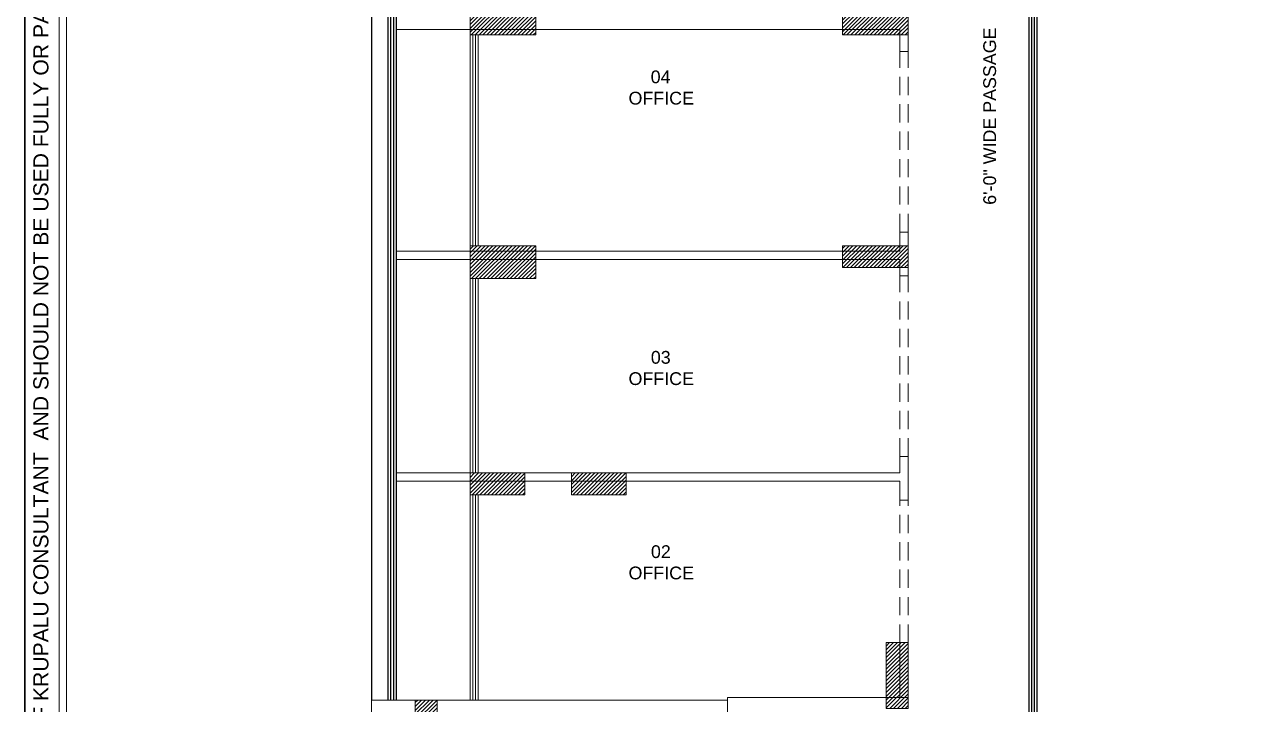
# Model space of a CAD drawing. Header units: inches. Extents: x 1807 to 67852, y 1160 to 20242.
# Drawn here: x 13894 to 14572, y 8659 to 9032 of the extents above; entities that cross this region are included whole.
import ezdxf

# ---------------------------------------------------------------- set-up
doc = ezdxf.new("R2010")
doc.units = ezdxf.units.IN
doc.header["$MEASUREMENT"] = 0
doc.linetypes.add('DASHED', pattern=[0.75, 0.5, -0.25])
for name, color, linetype, lineweight in [('02WINDOW & DOTTED', 8, 'Continuous', 20), ('4 upvc pip', 5, 'Continuous', 30), ('A-HATCH', 252, 'Continuous', 13), ('BLOCK', 7, 'Continuous', 0), ('column_01', 7, 'Continuous', 18), ('HATCH', 8, 'Continuous', 0), ('RAILING', 8, 'Continuous', 25), ('SHOP TEXT', 7, 'Continuous', 15), ('wall', 7, 'Continuous', 20)]:
    doc.layers.add(name, color=color, linetype=linetype, lineweight=lineweight)
doc.styles.add('Krupalu', font='arial.ttf', dxfattribs={"height": 8})
doc.styles.add('Krupalu 1', font='arial.ttf')
pattern_1 = [(45, (0, -2407.892066694796), (-1.060660171779821, 1.060660171779821), [])]

# ---------------------------------------------------------------- blocks, each defined once
blk = doc.blocks.new('rtytrut')
at = {"layer": 'HATCH'}
h = blk.add_hatch(dxfattribs=at)
h.set_pattern_fill('ANSI31', color=256, scale=12, style=0)
h.set_pattern_definition(pattern_1)
h.paths.add_polyline_path([(134987.6783400223, -630534.3932151609), (135023.6783400694, -630534.3932156317), (135023.6783399702, -630552.3932156387), (134987.6783399064, -630552.3932151624)])
h = blk.add_hatch(dxfattribs=at)
h.set_pattern_fill('ANSI31', color=256, scale=12, style=0)
h.set_pattern_definition(pattern_1)
h.paths.add_polyline_path([(135227.678340212, -630540.3932148621), (135191.678340165, -630540.3932153329), (135191.6783402641, -630552.3932153399), (135227.6783403279, -630552.3932148636)])
h = blk.add_hatch(dxfattribs=at)
h.set_pattern_fill('ANSI31', color=256, scale=12, style=0)
h.set_pattern_definition(pattern_1)
h.paths.add_polyline_path([(134987.6783396145, -630685.8932153919), (135023.6783396615, -630685.8932149211), (135023.6783395623, -630667.8932149141), (134987.6783394985, -630667.8932153904)])
h = blk.add_hatch(dxfattribs=at)
h.set_pattern_fill('ANSI31', color=256, scale=12, style=0)
h.set_pattern_definition(pattern_1)
h.paths.add_polyline_path([(135227.6783392399, -630679.8932147734), (135191.6783391929, -630679.8932143026), (135191.6783392921, -630667.8932142956), (135227.6783393559, -630667.8932147719)])
h = blk.add_hatch(dxfattribs=at)
h.set_pattern_fill('ANSI31', color=256, scale=12, style=0)
h.set_pattern_definition(pattern_1)
h.paths.add_polyline_path([(134987.6783396541, -630804.3932148081), (135017.6783397011, -630804.3932143373), (135017.6783396019, -630792.3932143303), (134987.6783395381, -630792.3932148066)])
h = blk.add_hatch(dxfattribs=at)
h.set_pattern_fill('ANSI31', color=256, scale=12, style=0)
h.set_pattern_definition(pattern_1)
h.paths.add_polyline_path([(135073.1783393292, -630804.3932147392), (135043.1783392822, -630804.3932142684), (135043.1783393814, -630792.3932142614), (135073.1783394452, -630792.3932147376)])
h = blk.add_hatch(dxfattribs=at)
h.set_pattern_fill('ANSI31', color=256, scale=12, style=0)
h.set_pattern_definition(pattern_1)
h.paths.add_polyline_path([(135215.6783395884, -630921.393215023), (135215.6783400592, -630885.393214976), (135227.6783400662, -630885.3932150751), (135227.67833959, -630921.3932151389)])
h = blk.add_hatch(dxfattribs=at)
h.set_pattern_fill('ANSI31', color=256, scale=12, style=0)
h.set_pattern_definition(pattern_1)
h.paths.add_polyline_path([(134969.6783374655, -630916.8932149205), (134969.6783369947, -630946.8932149676), (134957.6783369877, -630946.8932148684), (134957.6783374639, -630916.8932148046)])
at = {"layer": 'column_01'}
for points in [[(134987.6783400223, -630534.3932151609), (135023.6783400694, -630534.3932156317), (135023.6783399702, -630552.3932156387), (134987.6783399064, -630552.3932151624)], [(135227.678340212, -630540.3932148621), (135191.678340165, -630540.3932153329), (135191.6783402641, -630552.3932153399), (135227.6783403279, -630552.3932148636)], [(134987.6783396145, -630685.8932153919), (135023.6783396615, -630685.8932149211), (135023.6783395623, -630667.8932149141), (134987.6783394985, -630667.8932153904)], [(135227.6783392399, -630679.8932147734), (135191.6783391929, -630679.8932143026), (135191.6783392921, -630667.8932142956), (135227.6783393559, -630667.8932147719)], [(134987.6783396541, -630804.3932148081), (135017.6783397011, -630804.3932143373), (135017.6783396019, -630792.3932143303), (134987.6783395381, -630792.3932148066)], [(135073.1783393292, -630804.3932147392), (135043.1783392822, -630804.3932142684), (135043.1783393814, -630792.3932142614), (135073.1783394452, -630792.3932147376)], [(135215.6783395884, -630921.393215023), (135215.6783400592, -630885.393214976), (135227.6783400662, -630885.3932150751), (135227.67833959, -630921.3932151389)], [(134969.6783374655, -630916.8932149205), (134969.6783369947, -630946.8932149676), (134957.6783369877, -630946.8932148684), (134957.6783374639, -630916.8932148046)]]:
    blk.add_lwpolyline(points, close=True, dxfattribs=at)

msp = doc.modelspace()

# ---------------------------------------------------------------- linework, layer by layer
at = {"layer": '02WINDOW & DOTTED', "ltscale": 20}
for p, q in [((14138.06151556992, 9026.174889993068), (14138.06151556992, 8910.674889923917)), ((14138.06151556992, 9026.174889993068), (14138.06151556992, 8910.674889923917)), ((14138.06151556992, 9026.174889993068), (14138.06151556992, 8910.674889923917)), ((14138.06151556992, 9026.174889993068), (14138.06151556992, 8910.674889923917)), ((14139.56151556992, 9026.174889973277), (14139.56151556992, 8910.674889943708)), ((14139.56151556992, 9026.174889973277), (14139.56151556992, 8910.674889943708)), ((14139.56151556992, 9026.174889973277), (14139.56151556992, 8910.674889943708)), ((14139.56151556992, 9026.174889973277), (14139.56151556992, 8910.674889943708)), ((14141.06151556992, 9026.17488995337), (14141.06151556992, 8910.674889963615)), ((14141.06151556992, 9026.17488995337), (14141.06151556992, 8910.674889963615)), ((14141.06151556992, 9026.17488995337), (14141.06151556992, 8910.674889963615)), ((14141.06151556992, 9026.17488995337), (14141.06151556992, 8910.674889963615)), ((14142.56151556998, 9026.17488993358), (14142.56151556998, 8910.674889983406)), ((14142.56151556998, 9026.17488993358), (14142.56151556998, 8910.674889983406)), ((14142.56151556998, 9026.17488993358), (14142.56151556998, 8910.674889983406)), ((14142.56151556998, 9026.17488993358), (14142.56151556998, 8910.674889983406)), ((14138.06151556992, 8892.674889921473), (14138.06151556992, 8786.174890259543)), ((14138.06151556992, 8892.674889921473), (14138.06151556992, 8786.174890259543)), ((14138.06151556992, 8892.674889921473), (14138.06151556992, 8786.174890259543)), ((14138.06151556992, 8892.674889921473), (14138.06151556992, 8786.174890259543)), ((14139.56151556992, 8892.674889941147), (14139.56151556992, 8786.17489025931)), ((14139.56151556992, 8892.674889941147), (14139.56151556992, 8786.17489025931)), ((14139.56151556992, 8892.674889941147), (14139.56151556992, 8786.17489025931)), ((14139.56151556992, 8892.674889941147), (14139.56151556992, 8786.17489025931)), ((14141.06151556992, 8892.674889960705), (14141.06151556992, 8786.174890259426)), ((14141.06151556992, 8892.674889960705), (14141.06151556992, 8786.174890259426)), ((14141.06151556992, 8892.674889960705), (14141.06151556992, 8786.174890259426)), ((14141.06151556992, 8892.674889960705), (14141.06151556992, 8786.174890259426)), ((14142.56151556998, 8892.674889980379), (14142.56151556998, 8786.174890259426)), ((14142.56151556998, 8892.674889980379), (14142.56151556998, 8786.174890259426)), ((14142.56151556998, 8892.674889980379), (14142.56151556998, 8786.174890259426)), ((14142.56151556998, 8892.674889980379), (14142.56151556998, 8786.174890259426)), ((14138.06151556992, 8774.174890521012), (14138.06151556992, 8661.674890259543)), ((14138.06151556992, 8774.174890521012), (14138.06151556992, 8661.674890259543)), ((14138.06151556992, 8774.174890521012), (14138.06151556992, 8661.674890259543)), ((14138.06151556992, 8774.174890521012), (14138.06151556992, 8661.674890259543)), ((14139.56151556992, 8774.174890544527), (14139.56151556992, 8661.674890259543)), ((14139.56151556992, 8774.174890544527), (14139.56151556992, 8661.674890259543)), ((14139.56151556992, 8774.174890544527), (14139.56151556992, 8661.674890259543)), ((14139.56151556992, 8774.174890544527), (14139.56151556992, 8661.674890259543)), ((14141.06151556992, 8774.174890568043), (14141.06151556992, 8661.674890259543)), ((14141.06151556992, 8774.174890568043), (14141.06151556992, 8661.674890259543)), ((14141.06151556992, 8774.174890568043), (14141.06151556992, 8661.674890259543)), ((14141.06151556992, 8774.174890568043), (14141.06151556992, 8661.674890259543)), ((14142.56151556998, 8774.17489059156), (14142.56151556992, 8661.674890259543)), ((14142.56151556998, 8774.17489059156), (14142.56151556992, 8661.674890259543)), ((14142.56151556998, 8774.17489059156), (14142.56151556992, 8661.674890259543)), ((14142.56151556998, 8774.17489059156), (14142.56151556992, 8661.674890259543))]:
    msp.add_line(p, q, dxfattribs=at)
at = {"layer": '02WINDOW & DOTTED', "linetype": 'DASHED', "ltscale": 20}
for p, q in [((14373.56151598221, 8918.174890355469), (14373.56151598221, 9017.174890355702)), ((14373.56151598221, 8918.174890355469), (14373.56151598221, 9017.174890355702)), ((14373.56151598221, 8918.174890355469), (14373.56151598221, 9017.174890355702)), ((14373.56151598221, 8918.174890355469), (14373.56151598221, 9017.174890355702)), ((14378.06151598221, 8918.174890355469), (14378.06151598221, 9017.174890355702)), ((14378.06151598221, 8918.174890355469), (14378.06151598221, 9017.174890355702)), ((14378.06151598221, 8918.174890355469), (14378.06151598221, 9017.174890355702)), ((14378.06151598221, 8918.174890355469), (14378.06151598221, 9017.174890355702)), ((14373.56151598221, 8795.174890355585), (14373.56151598221, 8894.174890355585)), ((14373.56151598221, 8795.174890355585), (14373.56151598221, 8894.174890355585)), ((14373.56151598221, 8795.174890355585), (14373.56151598221, 8894.174890355585)), ((14373.56151598221, 8795.174890355585), (14373.56151598221, 8894.174890355585)), ((14378.06151598221, 8795.174890355585), (14378.06151598221, 8894.174890355585)), ((14378.06151598221, 8795.174890355585), (14378.06151598221, 8894.174890355585)), ((14378.06151598221, 8795.174890355585), (14378.06151598221, 8894.174890355585)), ((14378.06151598221, 8795.174890355585), (14378.06151598221, 8894.174890355585)), ((14373.56151641518, 8693.174890258146), (14373.56151641518, 8771.174890355585)), ((14373.56151641518, 8693.174890258146), (14373.56151641518, 8771.174890355585)), ((14373.56151641518, 8693.174890258146), (14373.56151641518, 8771.174890355585)), ((14373.56151641518, 8693.174890258146), (14373.56151641518, 8771.174890355585)), ((14378.06151641518, 8693.174890258146), (14378.06151641518, 8771.174890355585)), ((14378.06151641518, 8693.174890258146), (14378.06151641518, 8771.174890355585)), ((14378.06151641518, 8693.174890258146), (14378.06151641518, 8771.174890355585)), ((14378.06151641518, 8693.174890258146), (14378.06151641518, 8771.174890355585))]:
    msp.add_line(p, q, dxfattribs=at)
msp.add_lwpolyline([(14522.06036649711, 9758.173743139865), (14084.06036649711, 9758.173743139865), (14084.06036506123, 8532.674890558616), (14099.06036785239, 8532.674890558616)], dxfattribs=at)
at = {"layer": '4 upvc pip'}
msp.add_lwpolyline([(13894.17202465922, 9838.79226470621), (16317.37328657859, 9838.79226470621), (16317.37328657859, 8125.417635068383), (13894.17202465922, 8125.417635068383)], close=True, dxfattribs=at)
at = {"layer": 'A-HATCH'}
for points in [[(16251.62551236423, 9820.026733048175), (13955.84000638095, 9820.026733048275, 0.4142135623730951), (13912.93755631712, 9777.124282984372), (13912.93755631712, 8191.165409282758, 0.4142135623730951), (13959.91979887344, 8144.183166726254), (16248.56633716613, 8144.183166726254, 0.4142135623730953), (16298.60775492069, 8194.224584480915), (16298.60775492069, 9773.044490491833, 0.4142135623730951)], [(16251.62551236423, 9815.856614902006), (13955.84000638095, 9815.85661490208, 0.4142135623730951), (13917.10767446312, 9777.124282984372), (13917.10767446312, 8191.165409282758, 0.4142135623730951), (13959.91979887344, 8148.353284872497), (16248.56633716613, 8148.353284872497, 0.4142135623731504), (16294.43763677443, 8194.224584480915), (16294.43763677443, 9773.044490491833, 0.4142135623731546)]]:
    msp.add_lwpolyline(points, format="xyb", close=True, dxfattribs=at)
at = {"layer": 'RAILING'}
for p, q in [((14084.06036785239, 9395.174890355702), (14084.06036785239, 8661.674890355585)), ((14084.06036785239, 9395.174890355702), (14084.06036785239, 8661.674890355585)), ((14084.06036785239, 9395.174890355702), (14084.06036785239, 8661.674890355585)), ((14084.06036785239, 9395.174890355702), (14084.06036785239, 8661.674890355585)), ((14093.06036785239, 9395.174890355702), (14093.06036785239, 8661.674890355585)), ((14093.06036785239, 9395.174890355702), (14093.06036785239, 8661.674890355585)), ((14093.06036785239, 9395.174890355702), (14093.06036785239, 8661.674890355585)), ((14093.06036785239, 9395.174890355702), (14093.06036785239, 8661.674890355585)), ((14094.56036785239, 9395.174890355702), (14094.56036785239, 8661.674890355585)), ((14094.56036785239, 9395.174890355702), (14094.56036785239, 8661.674890355585)), ((14094.56036785239, 9395.174890355702), (14094.56036785239, 8661.674890355585)), ((14094.56036785239, 9395.174890355702), (14094.56036785239, 8661.674890355585)), ((14096.06036785239, 9395.174890355702), (14096.06036785239, 8661.674890355585)), ((14096.06036785239, 9395.174890355702), (14096.06036785239, 8661.674890355585)), ((14096.06036785239, 9395.174890355702), (14096.06036785239, 8661.674890355585)), ((14096.06036785239, 9395.174890355702), (14096.06036785239, 8661.674890355585)), ((14097.56036785239, 9395.174890355702), (14097.56036785239, 8661.674890355585)), ((14097.56036785239, 9395.174890355702), (14097.56036785239, 8661.674890355585)), ((14444.06036785236, 9372.67489035768), (14444.06036785242, 8363.174890669092)), ((14444.06036785236, 9372.67489035768), (14444.06036785242, 8363.174890669092)), ((14444.06036785236, 9372.67489035768), (14444.06036785242, 8363.174890669092)), ((14444.06036785236, 9372.67489035768), (14444.06036785242, 8363.174890669092)), ((14445.56036785236, 9372.67489035768), (14445.56036785242, 8361.674890669092)), ((14445.56036785236, 9372.67489035768), (14445.56036785242, 8361.674890669092)), ((14445.56036785236, 9372.67489035768), (14445.56036785242, 8361.674890669092)), ((14445.56036785236, 9372.67489035768), (14445.56036785242, 8361.674890669092)), ((14447.06036785236, 9368.17489035768), (14447.06036785242, 8360.174890669092)), ((14447.06036785236, 9368.17489035768), (14447.06036785242, 8360.174890669092)), ((14447.06036785236, 9368.17489035768), (14447.06036785242, 8360.174890669092)), ((14447.06036785236, 9368.17489035768), (14447.06036785242, 8360.174890669092)), ((14448.56036785236, 9368.17489035768), (14448.56036785242, 8358.674890669092)), ((14448.56036785236, 9368.17489035768), (14448.56036785242, 8358.674890669092)), ((14448.56036785236, 9368.17489035768), (14448.56036785242, 8358.674890669092)), ((14448.56036785236, 9368.17489035768), (14448.56036785242, 8358.674890669092))]:
    msp.add_line(p, q, dxfattribs=at)
at = {"layer": 'wall'}
for p, q in [((14378.06151598221, 9042.674890355467), (14378.06151598221, 9017.174890355585)), ((14378.06151598221, 9042.674890355467), (14378.06151598221, 9017.174890355585)), ((14378.06151598221, 9042.674890355467), (14378.06151598221, 9017.174890355585)), ((14378.06151598221, 9042.674890355467), (14378.06151598221, 9017.174890355585)), ((14373.56151598221, 9029.174890355467), (14097.56036785239, 9029.174890355467)), ((14373.56151598221, 9029.174890355467), (14097.56036785239, 9029.174890355467)), ((14373.56151598221, 9029.174890355467), (14097.56036785239, 9029.174890355467)), ((14373.56151598221, 9029.174890355467), (14097.56036785239, 9029.174890355467)), ((14373.56151598221, 9029.174890355585), (14373.56151598221, 9017.174890355467)), ((14373.56151598221, 9029.174890355585), (14373.56151598221, 9017.174890355467)), ((14373.56151598221, 9029.174890355585), (14373.56151598221, 9017.174890355467)), ((14373.56151598221, 9029.174890355585), (14373.56151598221, 9017.174890355467)), ((14373.56151598215, 9017.174890355467), (14378.06151598221, 9017.174890355585)), ((14373.56151598215, 9017.174890355467), (14378.06151598221, 9017.174890355585)), ((14373.56151598215, 9017.174890355467), (14378.06151598221, 9017.174890355585)), ((14373.56151598215, 9017.174890355467), (14378.06151598221, 9017.174890355585)), ((14373.56151598215, 8918.174890355469), (14378.06151598221, 8918.174890355469)), ((14373.56151598221, 8918.174890355469), (14373.56151598215, 8907.674890355585)), ((14373.56151598221, 8918.174890355469), (14373.56151598215, 8907.674890355585)), ((14373.56151598215, 8918.174890355469), (14378.06151598221, 8918.174890355469)), ((14373.56151598215, 8918.174890355469), (14378.06151598221, 8918.174890355469)), ((14373.56151598221, 8918.174890355469), (14373.56151598215, 8907.674890355585)), ((14373.56151598215, 8918.174890355469), (14378.06151598221, 8918.174890355469)), ((14373.56151598221, 8918.174890355469), (14373.56151598215, 8907.674890355585)), ((14378.06151598221, 8918.174890355469), (14378.06151598221, 8894.174890355585)), ((14378.06151598221, 8918.174890355469), (14378.06151598221, 8894.174890355585)), ((14378.06151598221, 8918.174890355469), (14378.06151598221, 8894.174890355585)), ((14378.06151598221, 8918.174890355469), (14378.06151598221, 8894.174890355585)), ((14097.56036785239, 8907.674890355585), (14373.56151598215, 8907.674890355469)), ((14097.56036785239, 8907.674890355585), (14373.56151598215, 8907.674890355469)), ((14097.56036785239, 8907.674890355585), (14373.56151598215, 8907.674890355469)), ((14097.56036785239, 8907.674890355585), (14373.56151598215, 8907.674890355469)), ((14097.56036785239, 8903.174890355585), (14373.56151598215, 8903.174890355585)), ((14097.56036785239, 8903.174890355585), (14373.56151598215, 8903.174890355585)), ((14097.56036785239, 8903.174890355585), (14373.56151598215, 8903.174890355585)), ((14097.56036785239, 8903.174890355585), (14373.56151598215, 8903.174890355585)), ((14373.56151598215, 8903.174890355585), (14373.56151598215, 8894.174890355585)), ((14373.56151598215, 8903.174890355585), (14373.56151598215, 8894.174890355585)), ((14373.56151598215, 8903.174890355585), (14373.56151598215, 8894.174890355585)), ((14373.56151598215, 8903.174890355585), (14373.56151598215, 8894.174890355585)), ((14373.56151598215, 8894.174890355585), (14378.06151598221, 8894.174890355585)), ((14373.56151598215, 8894.174890355585), (14378.06151598221, 8894.174890355585)), ((14373.56151598215, 8894.174890355585), (14378.06151598221, 8894.174890355585)), ((14373.56151598215, 8894.174890355585), (14378.06151598221, 8894.174890355585)), ((14373.56151598215, 8795.174890355469), (14378.06151598221, 8795.174890355585)), ((14373.56151598215, 8795.174890355469), (14373.56151598215, 8786.174890355585)), ((14373.56151598215, 8795.174890355469), (14373.56151598215, 8786.174890355585)), ((14373.56151598215, 8795.174890355469), (14378.06151598221, 8795.174890355585)), ((14373.56151598215, 8795.174890355469), (14378.06151598221, 8795.174890355585)), ((14373.56151598215, 8795.174890355469), (14373.56151598215, 8786.174890355585)), ((14373.56151598215, 8795.174890355469), (14378.06151598221, 8795.174890355585)), ((14373.56151598215, 8795.174890355469), (14373.56151598215, 8786.174890355585)), ((14378.06151598221, 8795.174890355585), (14378.06151598221, 8771.174890355585)), ((14378.06151598221, 8795.174890355585), (14378.06151598221, 8771.174890355585)), ((14378.06151598221, 8795.174890355585), (14378.06151598221, 8771.174890355585)), ((14378.06151598221, 8795.174890355585), (14378.06151598221, 8771.174890355585)), ((14097.56036785239, 8786.174890355585), (14373.56151598215, 8786.174890355585)), ((14097.56036785239, 8786.174890355585), (14373.56151598215, 8786.174890355585)), ((14097.56036785239, 8786.174890355585), (14373.56151598215, 8786.174890355585)), ((14097.56036785239, 8786.174890355585), (14373.56151598215, 8786.174890355585)), ((14373.56151598215, 8781.674890558264), (14097.56036785239, 8781.674890558264)), ((14373.56151598215, 8781.674890558264), (14097.56036785239, 8781.674890558264)), ((14373.56151598215, 8781.674890558264), (14097.56036785239, 8781.674890558264)), ((14373.56151598215, 8781.674890558264), (14097.56036785239, 8781.674890558264)), ((14373.56151598215, 8781.674890355585), (14373.56151598215, 8771.174890355353)), ((14373.56151598215, 8781.674890355585), (14373.56151598215, 8771.174890355353)), ((14373.56151598215, 8781.674890355585), (14373.56151598215, 8771.174890355353)), ((14373.56151598215, 8781.674890355585), (14373.56151598215, 8771.174890355353)), ((14373.56151598215, 8771.174890355469), (14378.06151598221, 8771.174890355585)), ((14373.56151598215, 8771.174890355469), (14378.06151598221, 8771.174890355585)), ((14373.56151598215, 8771.174890355469), (14378.06151598221, 8771.174890355585)), ((14373.56151598215, 8771.174890355469), (14378.06151598221, 8771.174890355585)), ((14373.56151598215, 8693.174890293187), (14373.56151598215, 8663.174890355469)), ((14378.06151641521, 8693.174890255934), (14373.56151598215, 8693.174890255934)), ((14373.56151598215, 8693.174890293187), (14373.56151598215, 8663.174890355469)), ((14378.06151641521, 8693.174890255934), (14373.56151598215, 8693.174890255934)), ((14373.56151598215, 8693.174890293187), (14373.56151598215, 8663.174890355469)), ((14378.06151641521, 8693.174890255934), (14373.56151598215, 8693.174890255934)), ((14373.56151598215, 8693.174890293187), (14373.56151598215, 8663.174890355469)), ((14378.06151641521, 8693.174890255934), (14373.56151598215, 8693.174890255934)), ((14378.06151598221, 8693.174890255934), (14378.06151598221, 8657.17489035931)), ((14378.06151598221, 8693.174890255934), (14378.06151598221, 8657.17489035931)), ((14378.06151598221, 8693.174890255934), (14378.06151598221, 8657.17489035931)), ((14378.06151598221, 8693.174890255934), (14378.06151598221, 8657.17489035931)), ((14279.06036785239, 8663.174890355585), (14378.06151598221, 8663.174890355585)), ((14279.06036785239, 8663.174890355585), (14279.06036785239, 8591.174890355469)), ((14279.06036785239, 8663.174890355585), (14378.06151598221, 8663.174890355585)), ((14279.06036785239, 8663.174890355585), (14279.06036785239, 8591.174890355469)), ((14279.06036785239, 8663.174890355585), (14378.06151598221, 8663.174890355585)), ((14279.06036785239, 8663.174890355585), (14378.06151598221, 8663.174890355585)), ((14279.06036785239, 8663.174890355585), (14279.06036785239, 8591.174890355469)), ((14279.06036785239, 8663.174890355585), (14279.06036785239, 8591.174890355469)), ((14084.06036785239, 8661.674890355585), (14279.06036785239, 8661.674890355585)), ((14084.06036785239, 8661.674890355585), (14084.06036785239, 8652.674890355585)), ((14084.06036785239, 8661.674890355585), (14279.06036785239, 8661.674890355585)), ((14084.06036785239, 8661.674890355585), (14084.06036785239, 8652.674890355585)), ((14084.06036785239, 8661.674890355585), (14279.06036785239, 8661.674890355585)), ((14084.06036785239, 8661.674890355585), (14084.06036785239, 8652.674890355585)), ((14084.06036785239, 8661.674890355585), (14279.06036785239, 8661.674890355585)), ((14084.06036785239, 8661.674890355585), (14084.06036785239, 8652.674890355585))]:
    msp.add_line(p, q, dxfattribs=at)

# ---------------------------------------------------------------- block references
at = {"layer": 'column_01'}
msp.add_blockref('rtytrut', (-120849.616823651, 639578.5681053333), dxfattribs=at)
msp.add_blockref('rtytrut', (-120849.616823651, 639578.5681053333), dxfattribs=at)
msp.add_blockref('rtytrut', (-120849.616823651, 639578.5681053333), dxfattribs=at)
msp.add_blockref('rtytrut', (-120849.616823651, 639578.5681053333), dxfattribs=at)

# ---------------------------------------------------------------- texts
at = {"layer": 'BLOCK', "style": 'Krupalu'}
msp.add_text('THIS DRAWING IS THE PROPERTY OF KRUPALU CONSULTANT  AND SHOULD NOT BE USED FULLY OR PARTLY FOR ANY OTHER PURPOSE OTHER THAN THAT ISSUED FOR WITHOUT THE PRIOR PERMISSION.', height=8.283472713547171, rotation=90, dxfattribs=at).set_placement((13907.13620597983, 8445.84551393841))
at = {"layer": 'SHOP TEXT', "ltscale": 0.1, "style": 'Krupalu 1'}
msp.add_text('6\'-0" WIDE PASSAGE', height=7, rotation=90, dxfattribs=at).set_placement((14426.18149735045, 8933.096108000173))
msp.add_text('6\'-0" WIDE PASSAGE', height=7, rotation=90, dxfattribs=at).set_placement((14426.18149735045, 8933.096108000173))
msp.add_text('6\'-0" WIDE PASSAGE', height=7, rotation=90, dxfattribs=at).set_placement((14426.18149735045, 8933.096108000173))
msp.add_text('6\'-0" WIDE PASSAGE', height=7, rotation=90, dxfattribs=at).set_placement((14426.18149735045, 8933.096108000173))
for s, p in [('04 ', (14237.00771404588, 8999.699460766074)), ('04 ', (14237.00771404588, 8999.699460766074)), ('04 ', (14237.00771404588, 8999.699460766074)), ('04 ', (14237.00771404588, 8999.699460766074)), ('OFFICE', (14224.87041751368, 8988.032794099447)), ('OFFICE', (14224.87041751368, 8988.032794099447)), ('OFFICE', (14224.87041751368, 8988.032794099447)), ('OFFICE', (14224.87041751368, 8988.032794099447)), ('03', (14237.08945502251, 8846.01624894308)), ('03', (14237.08945502251, 8846.01624894308)), ('03', (14237.08945502251, 8846.01624894308)), ('03', (14237.08945502251, 8846.01624894308)), ('OFFICE', (14224.87041751368, 8834.349582276453)), ('OFFICE', (14224.87041751368, 8834.349582276453)), ('OFFICE', (14224.87041751368, 8834.349582276453)), ('OFFICE', (14224.87041751368, 8834.349582276453)), ('02', (14237.14890300552, 8739.539348746097)), ('02', (14237.14890300552, 8739.539348746097)), ('02', (14237.14890300552, 8739.539348746097)), ('02', (14237.14890300552, 8739.539348746097)), ('OFFICE', (14224.87041751368, 8727.872682079469)), ('OFFICE', (14224.87041751368, 8727.872682079469)), ('OFFICE', (14224.87041751368, 8727.872682079469)), ('OFFICE', (14224.87041751368, 8727.872682079469))]:
    msp.add_text(s, height=7, dxfattribs=at).set_placement(p)

doc.saveas('drawing.dxf')
